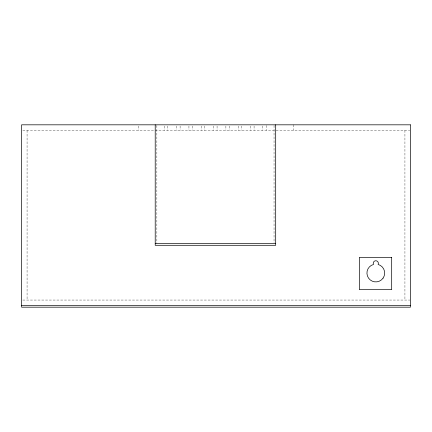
<?xml version="1.0" encoding="UTF-8"?>
<svg xmlns="http://www.w3.org/2000/svg" width="432" height="432" viewBox="0 0 432 432"><rect width="100%" height="100%" fill="white"/><g stroke="black" fill="none" stroke-linecap="round" stroke-linejoin="round"><path stroke-width="0.32" stroke-dasharray="2.16 1.62" d="M22.815 130.356L409.79 130.356M22.815 300.056L409.79 300.056M404.924 130.356L404.924 300.056M293.485 124.821L293.485 130.356M274.045 125.496L274.045 242.984M266.549 125.496L266.549 130.356M262.705 126.031L262.705 130.356M254.081 126.052L254.081 130.356M250.528 126.052L250.528 130.356M241.709 126.052L241.709 130.356M238.259 126.052L238.259 130.356M229.441 126.052L229.441 130.356M225.887 126.052L225.887 130.356M217.075 126.052L217.075 130.356M213.613 126.052L213.613 130.356M204.795 126.052L204.795 130.356M201.247 126.052L201.247 130.356M192.467 126.052L192.467 130.356M188.935 126.052L188.935 130.356M180.106 126.052L180.106 130.356M176.65 126.052L176.65 130.356M167.805 126.052L167.805 130.356M164.311 126.052L164.311 130.356M156.859 125.496L156.859 243.653M138.515 126.052L138.515 130.356M27.076 130.356L27.076 300.056"/><path stroke-width="0.65" d="M155.218 243.653L275.692 243.653M21.6 305.532L410.4 305.532M275.692 124.821L275.692 245.295L155.218 245.295L155.218 124.821M410.4 124.821L21.6 124.821L21.6 307.179L410.4 307.179L410.4 124.821M391.684 257.342L359.375 257.342L359.375 289.656L391.684 289.656L391.684 257.342M383.076 278.122A8.872 8.872 0 0 0 378.103 264.465A2.57 2.57 0 0 0 375.808 260.744A2.57 2.57 0 0 0 373.513 264.465A8.872 8.872 0 0 0 368.539 278.122A8.872 8.872 0 0 0 383.076 278.122"/></g></svg>
